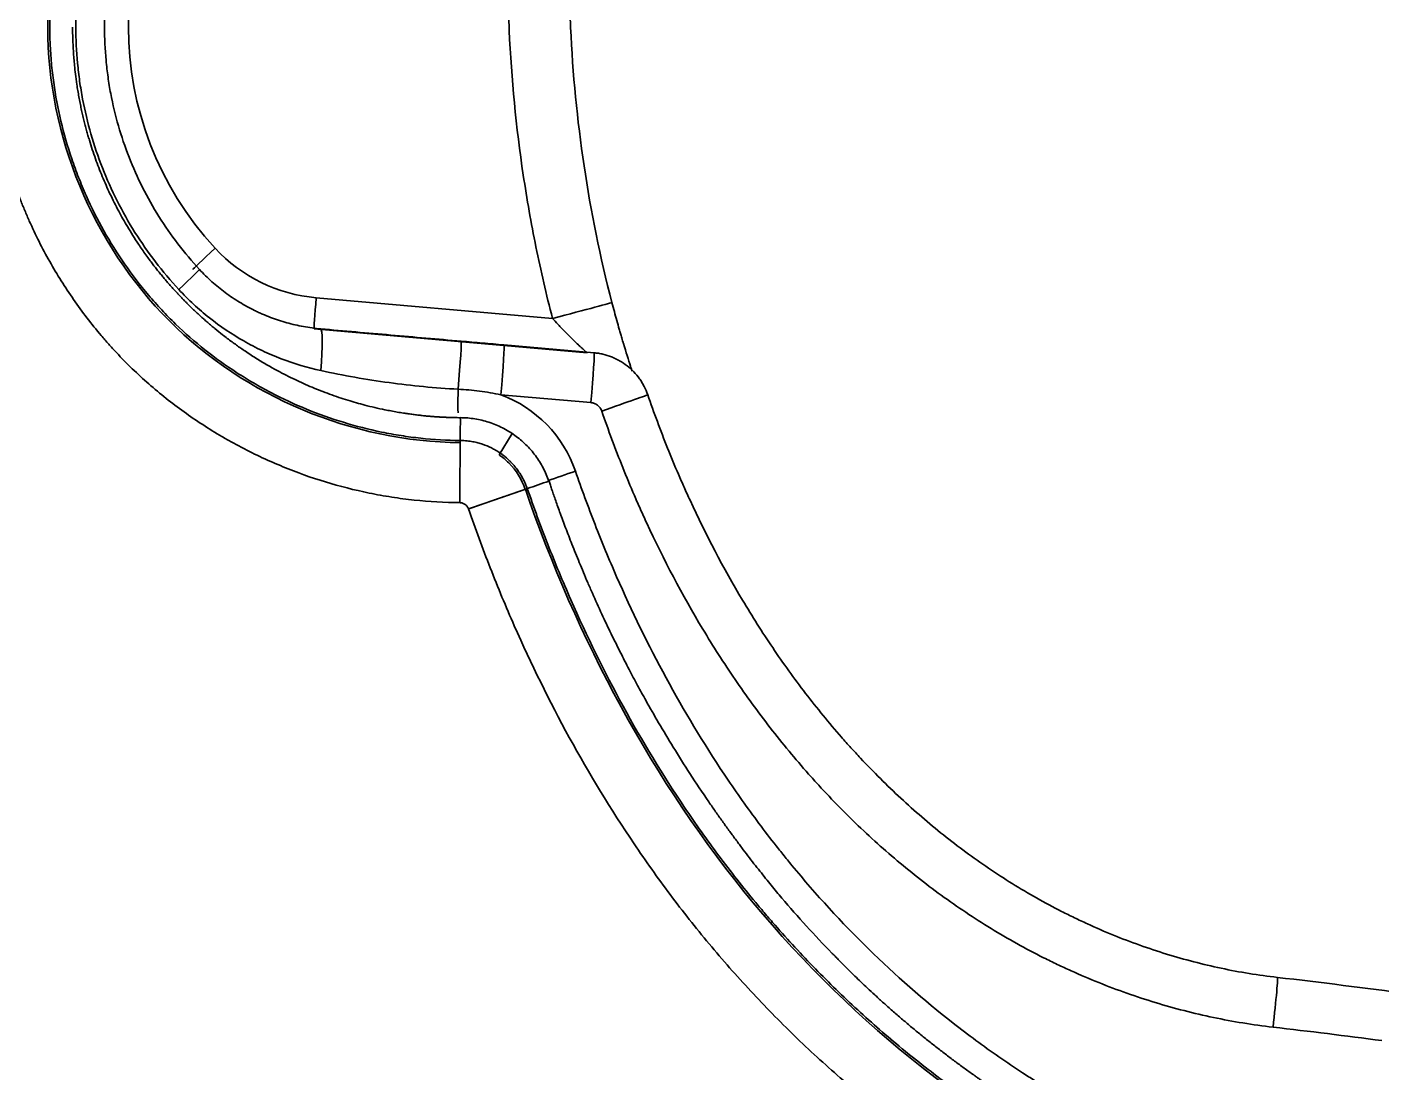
# Model space of a CAD drawing. Header units: millimetres. Extents: x 83 to 1196, y -164 to 735.
# Drawn here: x 610.83 to 632.59, y 25.15 to 41.95 of the extents above; entities that cross this region are included whole.
import ezdxf

# ---------------------------------------------------------------- set-up
doc = ezdxf.new("R2010")
doc.units = ezdxf.units.MM
doc.layers.add('1', color=7, linetype='Continuous', true_color=0xffffff)

msp = doc.modelspace()

# ---------------------------------------------------------------- linework, layer by layer
at = {"layer": '1', "color": 7, "linetype": 'Continuous', "lineweight": 35}
for p, q in [((615.472, 37.599), (619.266, 37.268)), ((619.823, 36.715), (615.437, 37.098)), ((619.933, 36.716), (618.487, 36.842)), ((619.933, 36.715), (618.487, 36.841)), ((619.884, 35.914), (618.438, 36.04)), ((618.407, 35.076), (618.618, 35.418))]:
    msp.add_line(p, q, dxfattribs=at)
for centre, major_axis, ratio, start_param, end_param in [((617.682, 41.946), (0, 5.226), 0.999861, 0.82389, 2.317702), ((613.857, 38.395), (0.369, 0.341), 0.011857, 1.583604, 3.150558), ((615.691, 40.102), (0, 2.513), 0.999861, 2.317702, 3.054326), ((613.006, 37.508), (-0.59, -0.546), 0.016722, 2.009537, 3.150559), ((615.481, 37.599), (0.044, 0.501), 0.017386, 1.572318, 3.142658), ((619.249, 37.268), (-0.973, -0.253), 0.004387, 1.587689, 3.15381), ((615.473, 36.298), (-0.07, -0.801), 0.078813, 1.742501, 3.142661), ((617.728, 36.101), (-0.07, -0.801), 0.023123, 1.609842, 3.142661), ((618.417, 36.04), (-0.07, -0.801), 0.026077, 1.573078, 3.142658), ((619.863, 35.914), (-0.07, -0.801), 0.026077, 1.573078, 3.142658), ((628.452, 36.202), (0, 29.011), 0.999613, 1.570796, 3.141593), ((628.452, 36.202), (0, 23.714), 0.999391, 1.570796, 3.141593), ((617.735, 34.157), (0, 2.01), 0.999755, 5.045315, 5.925766), ((620.036, 35.779), (-0.76, -0.262), 0.008543, 1.595543, 3.153815), ((628.452, 35.059), (0, 29.018), 0.999391, 1.570796, 3.141593), ((619.66, 34.814), (0.95, 0.328), 0.008556, 1.595539, 2.080586), ((630.817, 25.881), (-0.092, -0.799), 0.026006, 1.573782, 3.153812)]:
    msp.add_ellipse(centre, major_axis=major_axis, ratio=ratio, start_param=start_param, end_param=end_param, dxfattribs=at)
for points, knots in [([(617.173, 49.556), (616.93, 49.534), (616.689, 49.5), (616.33, 49.433), (616.21, 49.408), (616.032, 49.365), (615.973, 49.351), (615.855, 49.32), (615.796, 49.303), (615.503, 49.219), (615.273, 49.141), (614.823, 48.964), (614.603, 48.866), (614.172, 48.649), (613.961, 48.53), (613.703, 48.368), (613.652, 48.335), (613.55, 48.268), (613.499, 48.234), (613.349, 48.129), (613.251, 48.057), (612.963, 47.836), (612.779, 47.679), (612.428, 47.35), (612.26, 47.177), (612.021, 46.905), (611.943, 46.812), (611.83, 46.669), (611.793, 46.621), (611.719, 46.524), (611.683, 46.475), (611.505, 46.227), (611.372, 46.023), (611.128, 45.605), (610.905, 45.178), (610.721, 44.73), (610.619, 44.444), (610.599, 44.387), (610.561, 44.271), (610.543, 44.213), (610.489, 44.037), (610.457, 43.92), (610.367, 43.567), (610.271, 43.094), (610.22, 42.615), (610.192, 42.133), (610.189, 41.89), (610.202, 41.585), (610.205, 41.524), (610.213, 41.402), (610.227, 41.22), (610.248, 41.04), (610.298, 40.68), (610.387, 40.206), (610.52, 39.741), (610.637, 39.396), (610.678, 39.282), (610.745, 39.112), (610.768, 39.055), (610.815, 38.942), (610.839, 38.886), (610.963, 38.609), (611.181, 38.176), (611.437, 37.767), (611.713, 37.37), (611.861, 37.178), (612.058, 36.945), (612.098, 36.899), (612.179, 36.808), (612.303, 36.673), (612.43, 36.543), (612.691, 36.291), (612.872, 36.132), (613.249, 35.832), (613.445, 35.692), (613.749, 35.494), (613.853, 35.43), (614.01, 35.338), (614.064, 35.307), (614.17, 35.248), (614.224, 35.219), (614.494, 35.078), (614.714, 34.976), (615.16, 34.792), (615.388, 34.711), (615.85, 34.57), (616.085, 34.51), (616.383, 34.449), (616.443, 34.437), (616.563, 34.416), (616.744, 34.385), (616.925, 34.361), (617.289, 34.323), (617.532, 34.309), (617.777, 34.307)], [0, 0, 0, 0, 0.03125, 0.03125, 0.046875, 0.046875, 0.054688, 0.054688, 0.0625, 0.0625, 0.09375, 0.09375, 0.125, 0.125, 0.15625, 0.15625, 0.164063, 0.164063, 0.171875, 0.171875, 0.1875, 0.1875, 0.21875, 0.21875, 0.25, 0.25, 0.265625, 0.265625, 0.273438, 0.273438, 0.28125, 0.28125, 0.3125, 0.3125, 0.34375, 0.375, 0.375, 0.382813, 0.382813, 0.390625, 0.390625, 0.40625, 0.40625, 0.4375, 0.46875, 0.46875, 0.5, 0.5, 0.507813, 0.507813, 0.515625, 0.53125, 0.53125, 0.5625, 0.59375, 0.59375, 0.609375, 0.609375, 0.617188, 0.617188, 0.625, 0.625, 0.65625, 0.6875, 0.6875, 0.71875, 0.71875, 0.726563, 0.726563, 0.734375, 0.75, 0.75, 0.78125, 0.78125, 0.8125, 0.8125, 0.828125, 0.828125, 0.835938, 0.835938, 0.84375, 0.84375, 0.875, 0.875, 0.90625, 0.90625, 0.9375, 0.9375, 0.945313, 0.945313, 0.953125, 0.96875, 0.96875, 1, 1, 1, 1]), ([(617.784, 35.272), (616.054, 35.286), (614.335, 36.005), (611.879, 38.462), (611.159, 40.198), (611.159, 43.696), (611.878, 45.43), (614.214, 47.765), (615.712, 48.455), (617.259, 48.594)], [0, 0, 0, 0, 0.255328, 0.255328, 0.512998, 0.512998, 0.770669, 0.770669, 1, 1, 1, 1]), ([(617.784, 35.306), (617.572, 35.308), (617.36, 35.32), (617.044, 35.354), (616.939, 35.368), (616.782, 35.392), (616.73, 35.401), (616.625, 35.42), (616.573, 35.43), (616.314, 35.483), (616.11, 35.536), (615.708, 35.659), (615.51, 35.729), (615.122, 35.888), (614.931, 35.977), (614.696, 36.1), (614.65, 36.125), (614.557, 36.176), (614.511, 36.203), (614.374, 36.283), (614.284, 36.338), (614.019, 36.51), (613.849, 36.633), (613.521, 36.893), (613.363, 37.031), (613.137, 37.25), (613.063, 37.325), (612.954, 37.441), (612.919, 37.48), (612.848, 37.56), (612.813, 37.6), (612.642, 37.802), (612.514, 37.97), (612.274, 38.315), (612.052, 38.67), (611.862, 39.046), (611.755, 39.288), (611.734, 39.336), (611.693, 39.434), (611.673, 39.484), (611.615, 39.632), (611.579, 39.731), (611.477, 40.031), (611.361, 40.435), (611.284, 40.847), (611.24, 41.159), (611.228, 41.264), (611.214, 41.422), (611.21, 41.475), (611.203, 41.581), (611.2, 41.634), (611.189, 41.899), (611.191, 42.11), (611.216, 42.529), (611.26, 42.945), (611.345, 43.357), (611.423, 43.663), (611.451, 43.765), (611.498, 43.918), (611.514, 43.968), (611.547, 44.069), (611.564, 44.119), (611.653, 44.367), (611.813, 44.756), (612.007, 45.128), (612.219, 45.491), (612.334, 45.668), (612.489, 45.884), (612.52, 45.926), (612.584, 46.011), (612.681, 46.136), (612.783, 46.257), (612.99, 46.494), (613.136, 46.645), (613.442, 46.931), (613.602, 47.066), (613.852, 47.259), (613.938, 47.321), (614.068, 47.412), (614.112, 47.442), (614.201, 47.5), (614.246, 47.529), (614.47, 47.669), (614.653, 47.772), (615.028, 47.961), (615.22, 48.046), (615.611, 48.2), (615.81, 48.267), (616.065, 48.341), (616.117, 48.355), (616.219, 48.382), (616.374, 48.421), (616.529, 48.454), (616.841, 48.512), (617.051, 48.541), (617.262, 48.56)], [0, 0, 0, 0, 0.03125, 0.03125, 0.046875, 0.046875, 0.054687, 0.054687, 0.0625, 0.0625, 0.09375, 0.09375, 0.125, 0.125, 0.15625, 0.15625, 0.164062, 0.164062, 0.171875, 0.171875, 0.1875, 0.1875, 0.21875, 0.21875, 0.25, 0.25, 0.265625, 0.265625, 0.273437, 0.273437, 0.28125, 0.28125, 0.3125, 0.3125, 0.34375, 0.375, 0.375, 0.382812, 0.382812, 0.390625, 0.390625, 0.40625, 0.40625, 0.4375, 0.46875, 0.46875, 0.484375, 0.484375, 0.492187, 0.492187, 0.5, 0.5, 0.53125, 0.53125, 0.5625, 0.59375, 0.59375, 0.609375, 0.609375, 0.617188, 0.617188, 0.625, 0.625, 0.65625, 0.6875, 0.6875, 0.71875, 0.71875, 0.726563, 0.726563, 0.734375, 0.75, 0.75, 0.78125, 0.78125, 0.8125, 0.8125, 0.828125, 0.828125, 0.835938, 0.835938, 0.84375, 0.84375, 0.875, 0.875, 0.90625, 0.90625, 0.9375, 0.9375, 0.945312, 0.945312, 0.953125, 0.96875, 0.96875, 1, 1, 1, 1]), ([(619.266, 37.268), (619.167, 37.649), (618.99, 38.415), (618.855, 39.184), (618.682, 40.341), (618.607, 41.115), (618.553, 42.282), (618.545, 42.672), (618.549, 43.453), (618.561, 43.845), (618.588, 44.335), (618.594, 44.433), (618.608, 44.63), (618.615, 44.728), (618.639, 45.023), (618.658, 45.219), (618.721, 45.807), (618.774, 46.197), (618.837, 46.587)], [0, 0, 0, 0, 0.125, 0.25, 0.25, 0.5, 0.5, 0.625, 0.625, 0.75, 0.75, 0.78125, 0.78125, 0.8125, 0.8125, 0.875, 0.875, 1, 1, 1, 1]), ([(620.221, 37.52), (620.032, 38.25), (619.883, 38.984), (619.663, 40.457), (619.591, 41.198), (619.54, 42.313), (619.533, 42.685), (619.536, 43.432), (619.548, 43.806), (619.574, 44.275), (619.58, 44.369), (619.593, 44.556), (619.6, 44.65), (619.623, 44.932), (619.64, 45.119), (619.701, 45.681), (619.751, 46.055), (619.811, 46.427)], [0, 0, 0, 0, 0.25, 0.25, 0.5, 0.5, 0.625, 0.625, 0.75, 0.75, 0.78125, 0.78125, 0.8125, 0.8125, 0.875, 0.875, 1, 1, 1, 1]), ([(613.265, 37.731), (613.132, 37.874), (613.007, 38.022), (612.773, 38.328), (612.663, 38.486), (612.458, 38.813), (612.362, 38.981), (612.187, 39.329), (612.108, 39.505), (611.968, 39.864), (611.845, 40.227), (611.755, 40.601), (611.702, 40.886), (611.686, 40.981), (611.665, 41.126), (611.659, 41.174), (611.648, 41.27), (611.643, 41.319), (611.62, 41.56), (611.602, 41.945), (611.62, 42.331), (611.647, 42.619), (611.658, 42.716), (611.679, 42.86), (611.686, 42.908), (611.702, 43.004), (611.71, 43.052), (611.755, 43.289), (611.8, 43.477), (611.906, 43.846), (611.968, 44.028), (612.108, 44.385), (612.186, 44.561), (612.317, 44.821), (612.363, 44.907), (612.459, 45.076), (612.508, 45.159), (612.662, 45.405), (612.883, 45.722), (613.132, 46.018), (613.265, 46.161)], [0, 0, 0, 0, 0.0625, 0.0625, 0.125, 0.125, 0.1875, 0.1875, 0.25, 0.25, 0.3125, 0.375, 0.375, 0.40625, 0.40625, 0.421875, 0.421875, 0.4375, 0.4375, 0.5, 0.5625, 0.5625, 0.59375, 0.59375, 0.609375, 0.609375, 0.625, 0.625, 0.6875, 0.6875, 0.75, 0.75, 0.8125, 0.8125, 0.84375, 0.84375, 0.875, 0.875, 0.9375, 1, 1, 1, 1]), ([(613.596, 38.054), (613.474, 38.186), (613.243, 38.459), (612.939, 38.898), (612.764, 39.209), (612.602, 39.53), (612.53, 39.693), (612.4, 40.024), (612.286, 40.359), (612.204, 40.705), (612.154, 40.967), (612.14, 41.055), (612.121, 41.189), (612.115, 41.233), (612.105, 41.322), (612.1, 41.367), (612.079, 41.589), (612.063, 41.945), (612.079, 42.301), (612.104, 42.568), (612.114, 42.656), (612.133, 42.79), (612.14, 42.834), (612.155, 42.923), (612.162, 42.967), (612.204, 43.186), (612.286, 43.532), (612.4, 43.868), (612.529, 44.198), (612.602, 44.361), (612.722, 44.6), (612.764, 44.68), (612.852, 44.836), (612.898, 44.913), (613.04, 45.14), (613.243, 45.432), (613.474, 45.706), (613.596, 45.838)], [0, 0, 0, 0, 0.0625, 0.125, 0.1875, 0.1875, 0.25, 0.25, 0.3125, 0.375, 0.375, 0.40625, 0.40625, 0.421875, 0.421875, 0.4375, 0.4375, 0.5, 0.5625, 0.5625, 0.59375, 0.59375, 0.609375, 0.609375, 0.625, 0.625, 0.6875, 0.75, 0.75, 0.8125, 0.8125, 0.84375, 0.84375, 0.875, 0.875, 0.9375, 1, 1, 1, 1]), ([(611.559, 41.947), (611.559, 41.947), (611.559, 41.885), (611.561, 41.754), (611.57, 41.548), (611.586, 41.359), (611.605, 41.183), (611.623, 41.048), (611.642, 40.926), (611.66, 40.826), (611.678, 40.728), (611.698, 40.633), (611.718, 40.542), (611.739, 40.454), (611.76, 40.369), (611.782, 40.287), (611.805, 40.208), (611.85, 40.055), (611.923, 39.834), (612.033, 39.547), (612.158, 39.265), (612.293, 38.997), (612.446, 38.726), (612.573, 38.523), (612.675, 38.374), (612.734, 38.29), (612.79, 38.213), (612.842, 38.144), (612.889, 38.083), (612.936, 38.023), (612.983, 37.966), (613.028, 37.911), (613.072, 37.859), (613.115, 37.81), (613.158, 37.762), (613.2, 37.716), (613.241, 37.671), (613.281, 37.629), (613.32, 37.588), (613.358, 37.549), (613.383, 37.523), (613.396, 37.511)], [0, 0, 0, 0, 0.000258, 0.03764, 0.079313, 0.125314, 0.15353, 0.187459, 0.208166, 0.228874, 0.249583, 0.269127, 0.288093, 0.306483, 0.324298, 0.341537, 0.358202, 0.374293, 0.438194, 0.499704, 0.56127, 0.625129, 0.682113, 0.750495, 0.771421, 0.792349, 0.81328, 0.829197, 0.844926, 0.860468, 0.875823, 0.889982, 0.903751, 0.917132, 0.930125, 0.942732, 0.954953, 0.966789, 0.978241, 0.989311, 1, 1, 1, 1]), ([(615.543, 37.099), (615.45, 37.107), (615.358, 37.119), (615.177, 37.152), (615.088, 37.173), (614.911, 37.222), (614.823, 37.251), (614.694, 37.3), (614.651, 37.317), (614.587, 37.345), (614.566, 37.355), (614.524, 37.374), (614.419, 37.424), (614.237, 37.524), (614.008, 37.678), (613.865, 37.795), (613.761, 37.888), (613.727, 37.92), (613.66, 37.986), (613.627, 38.02), (613.596, 38.054)], [0, 0, 0, 0, 0.125, 0.125, 0.25, 0.25, 0.375, 0.375, 0.4375, 0.4375, 0.46875, 0.46875, 0.5, 0.625, 0.75, 0.875, 0.875, 0.9375, 0.9375, 1, 1, 1, 1]), ([(615.547, 36.429), (615.328, 36.477), (615.116, 36.54), (614.806, 36.659), (614.704, 36.702), (614.553, 36.774), (614.503, 36.798), (614.404, 36.85), (614.355, 36.877), (614.113, 37.015), (613.929, 37.139), (613.668, 37.346), (613.584, 37.418), (613.461, 37.532), (613.421, 37.57), (613.341, 37.65), (613.303, 37.69), (613.265, 37.731)], [0, 0, 0, 0, 0.25, 0.25, 0.375, 0.375, 0.4375, 0.4375, 0.5, 0.5, 0.75, 0.75, 0.875, 0.875, 0.9375, 0.9375, 1, 1, 1, 1]), ([(613.396, 37.511), (613.402, 37.504), (613.416, 37.49), (613.437, 37.469), (613.459, 37.448), (613.481, 37.427), (613.503, 37.406), (613.526, 37.384), (613.55, 37.362), (613.574, 37.339), (613.598, 37.317), (613.624, 37.294), (613.649, 37.271), (613.675, 37.247), (613.702, 37.224), (613.73, 37.2), (613.758, 37.176), (613.786, 37.152), (613.815, 37.127), (613.875, 37.078), (613.975, 36.997), (614.091, 36.909), (614.19, 36.838), (614.261, 36.788), (614.34, 36.734), (614.425, 36.678), (614.516, 36.62), (614.604, 36.566), (614.69, 36.516), (614.772, 36.469), (614.917, 36.39), (615.126, 36.283), (615.404, 36.159), (615.688, 36.047), (615.971, 35.952), (616.267, 35.868), (616.499, 35.814), (616.674, 35.78), (616.773, 35.762), (616.866, 35.747), (616.95, 35.734), (617.026, 35.724), (617.101, 35.715), (617.174, 35.706), (617.244, 35.699), (617.312, 35.693), (617.378, 35.688), (617.443, 35.684), (617.505, 35.68), (617.565, 35.678), (617.623, 35.675), (617.68, 35.674), (617.734, 35.673), (617.769, 35.672), (617.787, 35.672)], [0, 0, 0, 0, 0.005898, 0.011912, 0.018042, 0.024288, 0.030651, 0.037131, 0.043728, 0.050442, 0.057274, 0.064224, 0.071292, 0.078477, 0.085781, 0.093204, 0.100745, 0.108405, 0.116184, 0.124082, 0.155932, 0.195667, 0.213502, 0.231339, 0.249176, 0.272238, 0.294373, 0.315583, 0.335866, 0.355226, 0.373663, 0.437451, 0.498739, 0.560391, 0.624123, 0.681689, 0.749634, 0.770478, 0.791326, 0.812179, 0.828124, 0.84385, 0.859355, 0.874642, 0.889039, 0.90302, 0.916587, 0.929738, 0.942476, 0.954802, 0.966716, 0.978219, 0.989313, 1, 1, 1, 1]), ([(620.408, 36.854), (620.398, 36.887), (620.388, 36.922), (620.371, 36.979), (620.365, 37.001), (620.351, 37.047), (620.345, 37.07), (620.325, 37.139), (620.312, 37.186), (620.272, 37.327), (620.247, 37.423), (620.221, 37.52)], [0, 0, 0, 0, 0.16436, 0.16436, 0.268815, 0.268815, 0.37327, 0.37327, 0.58218, 0.58218, 1, 1, 1, 1]), ([(619.822, 36.715), (619.822, 36.715), (619.82, 36.717), (619.814, 36.722), (619.809, 36.727), (619.796, 36.738), (619.789, 36.745), (619.772, 36.76), (619.762, 36.768), (619.742, 36.787), (619.731, 36.797), (619.709, 36.818), (619.696, 36.829), (619.659, 36.864), (619.633, 36.889), (619.592, 36.928), (619.579, 36.942), (619.551, 36.969), (619.537, 36.983), (619.495, 37.025), (619.466, 37.054), (619.423, 37.098), (619.409, 37.113), (619.38, 37.143), (619.366, 37.159), (619.323, 37.205), (619.295, 37.236), (619.266, 37.268)], [0, 0, 0, 0, 0.0625, 0.0625, 0.125, 0.125, 0.1875, 0.1875, 0.25, 0.25, 0.3125, 0.3125, 0.375, 0.375, 0.5, 0.5, 0.5625, 0.5625, 0.625, 0.625, 0.75, 0.75, 0.8125, 0.8125, 0.875, 0.875, 1, 1, 1, 1]), ([(617.798, 36.902), (617.61, 36.918), (617.422, 36.934), (617.046, 36.967), (616.858, 36.984), (616.482, 37.017), (616.294, 37.033), (615.918, 37.066), (615.731, 37.082), (615.543, 37.099)], [0, 0, 0, 0, 0.25, 0.25, 0.5, 0.5, 0.75, 0.75, 1, 1, 1, 1]), ([(618.487, 36.841), (618.372, 36.851), (618.257, 36.861), (618.027, 36.881), (617.913, 36.891), (617.798, 36.902)], [0, 0, 0, 0, 0.5, 0.5, 1, 1, 1, 1]), ([(620.547, 36.418), (620.538, 36.444), (620.496, 36.572), (620.448, 36.726), (620.406, 36.864)], [0, 0, 0, 0, 0.211608, 1, 1, 1, 1]), ([(620.796, 36.041), (620.78, 36.087), (620.761, 36.132), (620.727, 36.196), (620.716, 36.217), (620.69, 36.259), (620.677, 36.279), (620.635, 36.338), (620.604, 36.375), (620.537, 36.445), (620.465, 36.509), (620.386, 36.562), (620.333, 36.592), (620.323, 36.598), (620.301, 36.609), (620.29, 36.615), (620.258, 36.63), (620.236, 36.64), (620.169, 36.666), (620.123, 36.681), (620.053, 36.697), (620.029, 36.702), (619.982, 36.71), (619.957, 36.713), (619.933, 36.715)], [0, 0, 0, 0, 0.125, 0.125, 0.1875, 0.1875, 0.25, 0.25, 0.375, 0.375, 0.5, 0.625, 0.625, 0.65625, 0.65625, 0.6875, 0.6875, 0.75, 0.75, 0.875, 0.875, 0.9375, 0.9375, 1, 1, 1, 1]), ([(617.749, 36.13), (617.563, 36.14), (617.193, 36.167), (616.825, 36.21), (616.458, 36.26), (616.275, 36.289), (615.91, 36.354), (615.729, 36.39), (615.547, 36.429)], [0, 0, 0, 0, 0.25, 0.5, 0.5, 0.75, 0.75, 1, 1, 1, 1]), ([(617.749, 35.748), (617.749, 35.751), (617.749, 35.754), (617.748, 35.816), (617.748, 35.877), (617.748, 36.002), (617.749, 36.066), (617.749, 36.13)], [0, 0, 0, 0, 0.02445, 0.02445, 0.512225, 0.512225, 1, 1, 1, 1]), ([(618.438, 36.04), (618.323, 36.064), (618.209, 36.084), (617.979, 36.114), (617.864, 36.124), (617.749, 36.13)], [0, 0, 0, 0, 0.5, 0.5, 1, 1, 1, 1]), ([(620.057, 35.779), (620.054, 35.788), (620.05, 35.797), (620.041, 35.814), (620.036, 35.823), (620.019, 35.846), (620.005, 35.86), (619.983, 35.878), (619.975, 35.883), (619.958, 35.893), (619.949, 35.897), (619.931, 35.904), (619.922, 35.907), (619.903, 35.911), (619.894, 35.913), (619.884, 35.914)], [0, 0, 0, 0, 0.125, 0.125, 0.25, 0.25, 0.5, 0.5, 0.625, 0.625, 0.75, 0.75, 0.875, 0.875, 1, 1, 1, 1]), ([(630.908, 26.68), (630.604, 26.715), (630.303, 26.764), (629.71, 26.89), (629.418, 26.966), (628.841, 27.144), (628.556, 27.246), (628.134, 27.417), (627.995, 27.477), (627.787, 27.573), (627.718, 27.605), (627.614, 27.655), (627.58, 27.672), (627.511, 27.706), (627.204, 27.86), (626.907, 28.028), (626.394, 28.346), (626.145, 28.516), (625.66, 28.873), (625.19, 29.249), (624.747, 29.66), (624.424, 29.982), (624.318, 30.091), (624.161, 30.258), (624.11, 30.314), (624.007, 30.427), (623.755, 30.711), (623.515, 31.004), (623.147, 31.483), (622.971, 31.728), (622.634, 32.227), (622.473, 32.481), (622.01, 33.257), (621.729, 33.793), (621.443, 34.415), (621.411, 34.484), (621.35, 34.623), (621.258, 34.833), (621.112, 35.184), (621.003, 35.469), (620.897, 35.754), (620.845, 35.897), (620.796, 36.041)], [0, 0, 0, 0, 0.0625, 0.0625, 0.125, 0.125, 0.1875, 0.1875, 0.21875, 0.21875, 0.234375, 0.234375, 0.242188, 0.242188, 0.25, 0.3125, 0.3125, 0.375, 0.375, 0.4375, 0.5, 0.5, 0.53125, 0.53125, 0.546875, 0.546875, 0.5625, 0.625, 0.625, 0.6875, 0.6875, 0.75, 0.75, 0.875, 0.875, 0.890625, 0.890625, 0.90625, 0.9375, 0.96875, 0.96875, 1, 1, 1, 1]), ([(630.838, 25.881), (630.514, 25.918), (630.195, 25.97), (629.565, 26.103), (629.255, 26.183), (628.641, 26.37), (628.338, 26.477), (627.89, 26.657), (627.741, 26.72), (627.52, 26.82), (627.446, 26.854), (627.3, 26.924), (627.227, 26.96), (626.864, 27.142), (626.583, 27.299), (626.035, 27.634), (625.769, 27.812), (625.252, 28.188), (624.751, 28.584), (624.277, 29.018), (623.932, 29.357), (623.819, 29.472), (623.652, 29.648), (623.596, 29.708), (623.487, 29.827), (623.216, 30.128), (622.96, 30.438), (622.567, 30.944), (622.378, 31.203), (622.018, 31.732), (621.845, 32.001), (621.351, 32.824), (621.051, 33.392), (620.746, 34.052), (620.712, 34.126), (620.646, 34.273), (620.549, 34.496), (620.456, 34.72), (620.275, 35.17), (620.162, 35.473), (620.057, 35.779)], [0, 0, 0, 0, 0.0625, 0.0625, 0.125, 0.125, 0.1875, 0.1875, 0.21875, 0.21875, 0.234375, 0.234375, 0.25, 0.25, 0.3125, 0.3125, 0.375, 0.375, 0.4375, 0.5, 0.5, 0.53125, 0.53125, 0.546875, 0.546875, 0.5625, 0.625, 0.625, 0.6875, 0.6875, 0.75, 0.75, 0.875, 0.875, 0.890625, 0.890625, 0.90625, 0.9375, 0.9375, 1, 1, 1, 1]), ([(619.209, 34.653), (619.183, 34.726), (619.152, 34.798), (619.08, 34.935), (619.038, 35.001), (618.945, 35.126), (618.894, 35.184), (618.783, 35.293), (618.723, 35.343), (618.597, 35.434), (618.53, 35.474), (618.392, 35.545), (618.32, 35.574), (618.172, 35.622), (618.096, 35.641), (617.943, 35.666), (617.865, 35.672), (617.787, 35.673)], [0, 0, 0, 0, 0.125, 0.125, 0.25, 0.25, 0.375, 0.375, 0.5, 0.5, 0.625, 0.625, 0.75, 0.75, 0.875, 0.875, 1, 1, 1, 1]), ([(617.777, 34.307), (617.777, 34.371), (617.778, 34.435), (617.778, 34.56), (617.779, 34.622), (617.78, 34.741), (617.78, 34.798), (617.781, 34.905), (617.782, 34.955), (617.782, 35.047), (617.783, 35.089), (617.783, 35.162), (617.783, 35.194), (617.784, 35.246), (617.784, 35.267), (617.784, 35.295), (617.784, 35.304), (617.784, 35.306)], [0, 0, 0, 0, 0.125, 0.125, 0.25, 0.25, 0.375, 0.375, 0.5, 0.5, 0.625, 0.625, 0.75, 0.75, 0.875, 0.875, 1, 1, 1, 1]), ([(618.861, 34.532), (618.852, 34.557), (618.843, 34.581), (618.823, 34.629), (618.812, 34.652), (618.788, 34.699), (618.775, 34.722), (618.747, 34.77), (618.732, 34.793), (618.698, 34.842), (618.679, 34.867), (618.647, 34.906), (618.635, 34.919), (618.617, 34.94), (618.61, 34.947), (618.6, 34.957), (618.596, 34.962), (618.591, 34.966), (618.589, 34.968), (618.589, 34.969), (618.586, 34.972), (618.569, 34.989), (618.553, 35.003), (618.526, 35.028), (618.512, 35.039), (618.486, 35.06), (618.474, 35.069), (618.449, 35.088), (618.437, 35.097), (618.4, 35.121), (618.376, 35.136), (618.33, 35.163), (618.307, 35.175), (618.238, 35.209), (618.192, 35.228), (618.119, 35.253), (618.094, 35.26), (618.042, 35.274), (618.015, 35.281), (617.958, 35.291), (617.928, 35.296), (617.878, 35.301), (617.861, 35.303), (617.825, 35.305), (617.805, 35.306), (617.784, 35.306)], [0, 0, 0, 0, 0.0625, 0.0625, 0.125, 0.125, 0.1875, 0.1875, 0.25, 0.25, 0.3125, 0.3125, 0.34375, 0.34375, 0.359375, 0.359375, 0.367188, 0.369141, 0.369141, 0.371094, 0.371094, 0.375, 0.40625, 0.40625, 0.4375, 0.4375, 0.46875, 0.46875, 0.5, 0.5, 0.5625, 0.5625, 0.625, 0.625, 0.75, 0.75, 0.8125, 0.8125, 0.875, 0.875, 0.9375, 0.9375, 0.96875, 0.96875, 1, 1, 1, 1]), ([(618.829, 34.521), (618.774, 34.68), (618.683, 34.827), (618.516, 34.994), (618.463, 35.038), (618.407, 35.076)], [0, 0, 0, 0, 0.711671, 0.711671, 1, 1, 1, 1]), ([(619.21, 34.653), (619.218, 34.631), (619.233, 34.584), (619.259, 34.509), (619.287, 34.427), (619.319, 34.336), (619.353, 34.239), (619.392, 34.133), (619.433, 34.02), (619.478, 33.899), (619.527, 33.771), (619.58, 33.635), (619.637, 33.493), (619.698, 33.342), (619.763, 33.185), (619.833, 33.02), (619.931, 32.796), (620.055, 32.522), (620.205, 32.206), (620.351, 31.911), (620.492, 31.634), (620.629, 31.377), (620.786, 31.091), (620.976, 30.759), (621.212, 30.365), (621.48, 29.94), (621.709, 29.597), (621.885, 29.343), (621.993, 29.19), (622.099, 29.043), (622.203, 28.902), (622.305, 28.765), (622.404, 28.634), (622.501, 28.508), (622.596, 28.388), (622.688, 28.272), (622.777, 28.162), (622.863, 28.057), (622.92, 27.988), (622.948, 27.955)], [0, 0, 0, 0, 0.009139, 0.019359, 0.030658, 0.043038, 0.056497, 0.071037, 0.086656, 0.103356, 0.121136, 0.139995, 0.159935, 0.180955, 0.203055, 0.226235, 0.250495, 0.298188, 0.343398, 0.386125, 0.426369, 0.46413, 0.499408, 0.553343, 0.612849, 0.677924, 0.748571, 0.773552, 0.7978, 0.821315, 0.844099, 0.86615, 0.887468, 0.908054, 0.927908, 0.94703, 0.965419, 0.983075, 1, 1, 1, 1]), ([(619.634, 34.814), (619.684, 34.67), (619.735, 34.526), (619.84, 34.241), (619.894, 34.099), (620.059, 33.675), (620.175, 33.395), (620.538, 32.564), (620.802, 32.022), (621.377, 30.964), (621.687, 30.447), (622.191, 29.693), (622.366, 29.445), (622.638, 29.079), (622.73, 28.957), (622.871, 28.777), (622.919, 28.717), (623.014, 28.598), (623.448, 28.065), (623.909, 27.562), (624.773, 26.716), (625.227, 26.317), (625.942, 25.757), (626.186, 25.577), (626.561, 25.316), (626.687, 25.231), (626.879, 25.106), (626.944, 25.064), (627.073, 24.983), (627.398, 24.781), (627.996, 24.441), (628.545, 24.173), (628.825, 24.048)], [0, 0, 0, 0, 0.03125, 0.03125, 0.0625, 0.0625, 0.125, 0.125, 0.25, 0.25, 0.375, 0.375, 0.4375, 0.4375, 0.46875, 0.46875, 0.484375, 0.484375, 0.5, 0.625, 0.625, 0.75, 0.75, 0.8125, 0.8125, 0.84375, 0.84375, 0.859375, 0.859375, 0.875, 0.9375, 1, 1, 1, 1]), ([(617.917, 34.206), (617.918, 34.206), (617.919, 34.207), (617.92, 34.207), (617.922, 34.208), (617.924, 34.209), (617.926, 34.209), (617.928, 34.21), (617.93, 34.211), (617.932, 34.211), (617.934, 34.212), (617.937, 34.213), (617.939, 34.214), (617.941, 34.215), (617.944, 34.215), (617.946, 34.216), (617.949, 34.217), (617.952, 34.218), (617.955, 34.219), (617.957, 34.22), (617.96, 34.221), (617.963, 34.222), (617.967, 34.223), (617.97, 34.224), (617.973, 34.226), (617.976, 34.227), (617.98, 34.228), (617.983, 34.229), (617.987, 34.23), (617.99, 34.232), (617.994, 34.233), (617.998, 34.234), (618.002, 34.236), (618.006, 34.237), (618.01, 34.238), (618.014, 34.24), (618.018, 34.241), (618.022, 34.243), (618.026, 34.244), (618.031, 34.246), (618.035, 34.247), (618.039, 34.249), (618.044, 34.25), (618.049, 34.252), (618.053, 34.254), (618.058, 34.255), (618.063, 34.257), (618.068, 34.259), (618.073, 34.26), (618.078, 34.262), (618.083, 34.264), (618.088, 34.266), (618.094, 34.268), (618.099, 34.269), (618.104, 34.271), (618.11, 34.273), (618.115, 34.275), (618.121, 34.277), (618.126, 34.279), (618.132, 34.281), (618.138, 34.283), (618.144, 34.285), (618.15, 34.287), (618.156, 34.289), (618.162, 34.291), (618.168, 34.293), (618.174, 34.295), (618.18, 34.298), (618.187, 34.3), (618.193, 34.302), (618.199, 34.304), (618.206, 34.306), (618.212, 34.309), (618.219, 34.311), (618.225, 34.313), (618.232, 34.316), (618.239, 34.318), (618.246, 34.32), (618.252, 34.323), (618.259, 34.325), (618.266, 34.327), (618.273, 34.33), (618.28, 34.332), (618.287, 34.335), (618.294, 34.337), (618.302, 34.34), (618.309, 34.342), (618.316, 34.345), (618.323, 34.347), (618.331, 34.35), (618.338, 34.352), (618.345, 34.355), (618.353, 34.357), (618.36, 34.36), (618.368, 34.362), (618.375, 34.365), (618.383, 34.368), (618.39, 34.37), (618.398, 34.373), (618.405, 34.376), (618.413, 34.378), (618.421, 34.381), (618.428, 34.383), (618.436, 34.386), (618.444, 34.389), (618.452, 34.391), (618.459, 34.394), (618.467, 34.397), (618.475, 34.399), (618.482, 34.402), (618.49, 34.405), (618.498, 34.407), (618.506, 34.41), (618.513, 34.413), (618.521, 34.415), (618.529, 34.418), (618.536, 34.421), (618.544, 34.423), (618.552, 34.426), (618.559, 34.429), (618.567, 34.431), (618.575, 34.434), (618.582, 34.436), (618.59, 34.439), (618.597, 34.442), (618.605, 34.444), (618.612, 34.447), (618.619, 34.449), (618.627, 34.452), (618.634, 34.454), (618.641, 34.457), (618.648, 34.459), (618.656, 34.462), (618.663, 34.464), (618.67, 34.467), (618.676, 34.469), (618.683, 34.471), (618.69, 34.474), (618.697, 34.476), (618.703, 34.478), (618.71, 34.481), (618.716, 34.483), (618.723, 34.485), (618.729, 34.487), (618.735, 34.489), (618.741, 34.491), (618.747, 34.493), (618.753, 34.495), (618.759, 34.497), (618.765, 34.499), (618.77, 34.501), (618.775, 34.503), (618.781, 34.505), (618.786, 34.507), (618.791, 34.508), (618.796, 34.51), (618.8, 34.512), (618.805, 34.513), (618.809, 34.515), (618.814, 34.516), (618.818, 34.518), (618.822, 34.519), (618.826, 34.52), (618.829, 34.522), (618.833, 34.523), (618.836, 34.524), (618.839, 34.525), (618.842, 34.526), (618.845, 34.527), (618.847, 34.528), (618.849, 34.529), (618.852, 34.529), (618.854, 34.53), (618.855, 34.531), (618.857, 34.531), (618.858, 34.532), (618.859, 34.532), (618.86, 34.532), (618.86, 34.532), (618.861, 34.532)], [0, 0, 0, 0, 0.001112, 0.002276, 0.003491, 0.004758, 0.006076, 0.007446, 0.008868, 0.010341, 0.011866, 0.013442, 0.01507, 0.016749, 0.01848, 0.020262, 0.022096, 0.023982, 0.025919, 0.027908, 0.029948, 0.03204, 0.034183, 0.036378, 0.038625, 0.040923, 0.043273, 0.045674, 0.048127, 0.050631, 0.053187, 0.055795, 0.058454, 0.061164, 0.063926, 0.06674, 0.069606, 0.072522, 0.075491, 0.078511, 0.081582, 0.084706, 0.08788, 0.091106, 0.094384, 0.097714, 0.101095, 0.104527, 0.108011, 0.111547, 0.115134, 0.118773, 0.122463, 0.126205, 0.129998, 0.133843, 0.13774, 0.141688, 0.145688, 0.149739, 0.153842, 0.157996, 0.162202, 0.16646, 0.170769, 0.17513, 0.179542, 0.184006, 0.188521, 0.193088, 0.197706, 0.202376, 0.207098, 0.211871, 0.216696, 0.221572, 0.2265, 0.231479, 0.23651, 0.241593, 0.246727, 0.251913, 0.25715, 0.262439, 0.267779, 0.273171, 0.278614, 0.28411, 0.289656, 0.295254, 0.300904, 0.306605, 0.312358, 0.318163, 0.324019, 0.329926, 0.335885, 0.341896, 0.347958, 0.354072, 0.360237, 0.366454, 0.372723, 0.379043, 0.385414, 0.391838, 0.398312, 0.404839, 0.411417, 0.418046, 0.424727, 0.43146, 0.438244, 0.445079, 0.451967, 0.458905, 0.465896, 0.472938, 0.480031, 0.487176, 0.494373, 0.501621, 0.508921, 0.516272, 0.523675, 0.531129, 0.538635, 0.546193, 0.553802, 0.561463, 0.569175, 0.576939, 0.584754, 0.592621, 0.60054, 0.60851, 0.616531, 0.624604, 0.632729, 0.640905, 0.649133, 0.657413, 0.665744, 0.674126, 0.68256, 0.691046, 0.699583, 0.708172, 0.716813, 0.725504, 0.734248, 0.743043, 0.75189, 0.760788, 0.769738, 0.778739, 0.787792, 0.796896, 0.806052, 0.81526, 0.824519, 0.833829, 0.843192, 0.852606, 0.862071, 0.871588, 0.881156, 0.890776, 0.900448, 0.910171, 0.919946, 0.929772, 0.93965, 0.949579, 0.95956, 0.969593, 0.979677, 0.989813, 1, 1, 1, 1]), ([(628.504, 23.231), (626.161, 24.28), (624.104, 25.931), (620.877, 29.826), (619.661, 32.117), (618.83, 34.522), (618.83, 34.522), (618.83, 34.522)], [0, 0, 0, 0, 0.499999, 0.499999, 0.999998, 0.999998, 1, 1, 1, 1]), ([(628.518, 23.262), (628.499, 23.27), (628.481, 23.278), (628.445, 23.295), (628.39, 23.32), (628.263, 23.379), (628.01, 23.499), (627.653, 23.68), (627.302, 23.872), (627.094, 23.992), (626.956, 24.073), (626.887, 24.114), (626.545, 24.322), (626.278, 24.495), (625.756, 24.857), (625.246, 25.232), (624.515, 25.835), (623.818, 26.477), (623.376, 26.931), (623.052, 27.281), (622.892, 27.458), (622.736, 27.639), (622.632, 27.761), (622.581, 27.822), (622.325, 28.13), (622.128, 28.38), (621.747, 28.89), (621.564, 29.149), (621.033, 29.938), (620.705, 30.479), (620.097, 31.592), (619.817, 32.163), (619.432, 33.041), (619.309, 33.336), (619.076, 33.931), (618.966, 34.231), (618.862, 34.533)], [0, 0, 0, 0, 0.003906, 0.003906, 0.007813, 0.015625, 0.03125, 0.0625, 0.09375, 0.109375, 0.109375, 0.125, 0.125, 0.1875, 0.1875, 0.25, 0.3125, 0.375, 0.4375, 0.4375, 0.46875, 0.484375, 0.484375, 0.5, 0.5, 0.5625, 0.5625, 0.625, 0.625, 0.75, 0.75, 0.875, 0.875, 0.9375, 0.9375, 1, 1, 1, 1]), ([(617.777, 34.307), (617.784, 34.307), (617.792, 34.306), (617.807, 34.303), (617.814, 34.301), (617.836, 34.294), (617.85, 34.287), (617.869, 34.274), (617.875, 34.269), (617.886, 34.259), (617.891, 34.253), (617.9, 34.24), (617.903, 34.234), (617.91, 34.22), (617.914, 34.213), (617.916, 34.206)], [0, 0, 0, 0, 0.125, 0.125, 0.25, 0.25, 0.5, 0.5, 0.625, 0.625, 0.75, 0.75, 0.875, 0.875, 1, 1, 1, 1]), ([(617.917, 34.206), (617.972, 34.047), (618.029, 33.888), (618.145, 33.572), (618.205, 33.414), (618.389, 32.945), (618.518, 32.635), (618.923, 31.716), (619.217, 31.118), (619.856, 29.95), (620.202, 29.381), (620.762, 28.552), (620.955, 28.279), (621.357, 27.743), (621.566, 27.479), (621.89, 27.09), (622, 26.962), (622.222, 26.709), (622.335, 26.584), (622.677, 26.216), (623.145, 25.737), (623.882, 25.061), (624.654, 24.426), (625.193, 24.031), (625.745, 23.65), (626.027, 23.467), (626.388, 23.248), (626.461, 23.205), (626.606, 23.119), (626.826, 22.993), (627.048, 22.872), (627.497, 22.636), (627.801, 22.488), (628.109, 22.35)], [0, 0, 0, 0, 0.03125, 0.03125, 0.0625, 0.0625, 0.125, 0.125, 0.25, 0.25, 0.375, 0.375, 0.4375, 0.4375, 0.5, 0.5, 0.53125, 0.53125, 0.5625, 0.5625, 0.625, 0.6875, 0.75, 0.8125, 0.8125, 0.875, 0.875, 0.890625, 0.890625, 0.90625, 0.9375, 0.9375, 1, 1, 1, 1]), ([(623.756, 27.07), (623.769, 27.057), (623.797, 27.028), (623.844, 26.98), (623.9, 26.922), (623.966, 26.856), (624.041, 26.781), (624.127, 26.697), (624.222, 26.605), (624.328, 26.505), (624.444, 26.397), (624.571, 26.281), (624.709, 26.158), (624.853, 26.033), (625, 25.908), (625.146, 25.787), (625.293, 25.668), (625.442, 25.551), (625.592, 25.435), (625.743, 25.321), (625.896, 25.209), (626.013, 25.125), (626.093, 25.069), (626.136, 25.039), (626.178, 25.009), (626.221, 24.98), (626.264, 24.95), (626.307, 24.921), (626.35, 24.892), (626.393, 24.863), (626.437, 24.834), (626.48, 24.805), (626.524, 24.777), (626.567, 24.748), (626.611, 24.72), (626.654, 24.692), (626.698, 24.664), (626.742, 24.636), (626.786, 24.608), (626.83, 24.581), (626.875, 24.553), (626.919, 24.526), (626.963, 24.499), (627.008, 24.472), (627.052, 24.445), (627.097, 24.418), (627.142, 24.392), (627.186, 24.365), (627.231, 24.339), (627.276, 24.313), (627.311, 24.293), (627.338, 24.278), (627.36, 24.265), (627.392, 24.247), (627.433, 24.223), (627.483, 24.195), (627.543, 24.162), (627.613, 24.123), (627.692, 24.08), (627.781, 24.033), (627.88, 23.981), (627.995, 23.921), (628.122, 23.856), (628.252, 23.792), (628.371, 23.734), (628.48, 23.683), (628.577, 23.637), (628.639, 23.609), (628.667, 23.596)], [0, 0, 0, 0, 0.008972, 0.0201, 0.033385, 0.048828, 0.066427, 0.086184, 0.108097, 0.132167, 0.158395, 0.186779, 0.21732, 0.250019, 0.281343, 0.312667, 0.34399, 0.375312, 0.406635, 0.437958, 0.46928, 0.500603, 0.509198, 0.517793, 0.526388, 0.534983, 0.543578, 0.552172, 0.560767, 0.569362, 0.577957, 0.586552, 0.595147, 0.603742, 0.612337, 0.620932, 0.629526, 0.638121, 0.646716, 0.655311, 0.663906, 0.672501, 0.681096, 0.689691, 0.698286, 0.70688, 0.715475, 0.72407, 0.732665, 0.74126, 0.749855, 0.75236, 0.756633, 0.762675, 0.770486, 0.780066, 0.791415, 0.804532, 0.819419, 0.836075, 0.854499, 0.874692, 0.900764, 0.924761, 0.946682, 0.966529, 0.984302, 1, 1, 1, 1])]:
    msp.add_open_spline(points, degree=3, knots=knots, dxfattribs=at)
for points, degree in [([(617.784, 35.306), (617.787, 35.672)], 1), ([(618.863, 34.533), (618.978, 34.573), (619.093, 34.613), (619.209, 34.653)], 3), ([(623.755, 27.069), (623.476, 27.356), (623.206, 27.652), (622.948, 27.955)], 3), ([(633.022, 26.415), (632.318, 26.51), (631.614, 26.599), (630.908, 26.68)], 3), ([(632.587, 25.665), (632.005, 25.742), (631.421, 25.814), (630.838, 25.881)], 3)]:
    msp.add_open_spline(points, degree=degree, dxfattribs=at)

doc.saveas('drawing.dxf')
